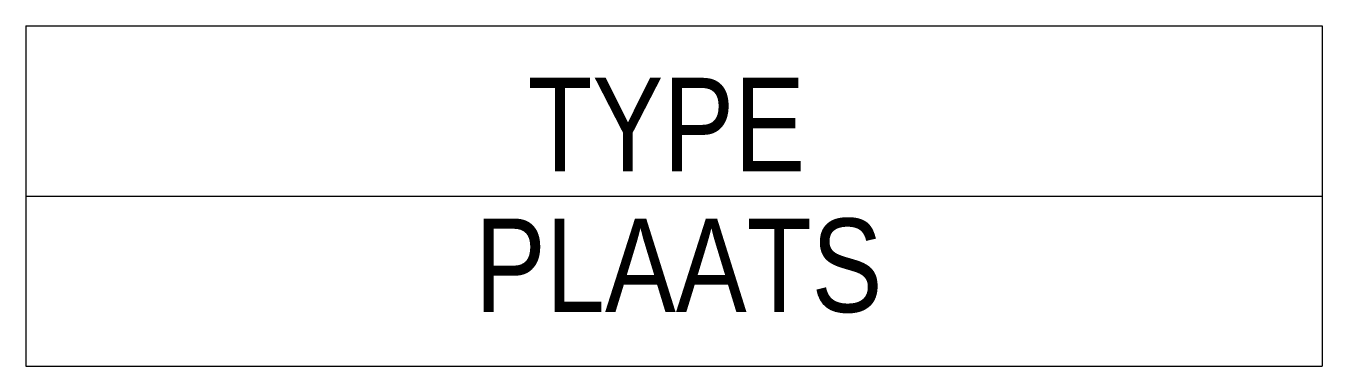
# Model space of a CAD drawing. Extents: x 188 to 226, y 108 to 210.
# Drawn here: x 192.53 to 223.03, y 108 to 116 of the extents above.
import ezdxf
from ezdxf.enums import TextEntityAlignment as Align

# ---------------------------------------------------------------- set-up
doc = ezdxf.new("R2010")
doc.units = 0
doc.header["$MEASUREMENT"] = 0
doc.layers.add('1', color=8, linetype='CONTINUOUS')
doc.layers.add('3', color=30, linetype='CONTINUOUS')

msp = doc.modelspace()

# ---------------------------------------------------------------- linework, layer by layer
at = {"layer": '1'}
for p, q in [((192.527, 116), (223.027, 116)), ((192.527, 116), (192.527, 108)), ((192.527, 112), (223.027, 112)), ((192.527, 112), (223.027, 112))]:
    msp.add_line(p, q, dxfattribs=at)
at = {"layer": '3'}
for p, q in [((192.527, 116), (223.027, 116)), ((192.527, 116), (192.527, 108)), ((223.027, 116), (223.027, 108)), ((223.027, 116), (223.027, 108)), ((192.527, 108), (223.027, 108)), ((192.527, 108), (223.027, 108))]:
    msp.add_line(p, q, dxfattribs=at)

# ---------------------------------------------------------------- texts
at = {"layer": '1', "width": 0.85}
msp.add_attdef('TYPE', text='', height=2.2, dxfattribs=at).set_placement((207.596, 113.68), align=Align.MIDDLE)
msp.add_attdef('PLAATS', text='', height=2.2, dxfattribs=at).set_placement((207.888, 109.269), align=Align.CENTER)

doc.saveas('drawing.dxf')
